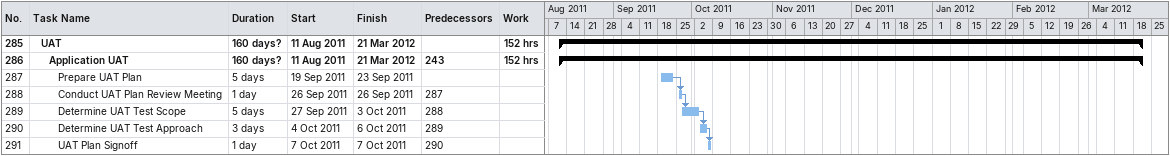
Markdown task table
| ID | Level | Task | Duration | Start | Finish | Predecessors | Work (h) |
|---|---|---|---|---|---|---|---|
| 285 | 2 | **UAT** | 160d? | 2011-08-11 | 2012-03-21 |  | 152 |
| 286 | 3 | **Application UAT** | 160d? | 2011-08-11 | 2012-03-21 | 243 | 152 |
| 287 | 4 | Prepare UAT Plan | 5d | 2011-09-19 | 2011-09-23 |  |  |
| 288 | 4 | Conduct UAT Plan Review Meeting | 1d | 2011-09-26 | 2011-09-26 | 287 |  |
| 289 | 4 | Determine UAT Test Scope | 5d | 2011-09-27 | 2011-10-03 | 288 |  |
| 290 | 4 | Determine UAT Test Approach | 3d | 2011-10-04 | 2011-10-06 | 289 |  |
| 291 | 4 | UAT Plan Signoff | 1d | 2011-10-07 | 2011-10-07 | 290 |  |
